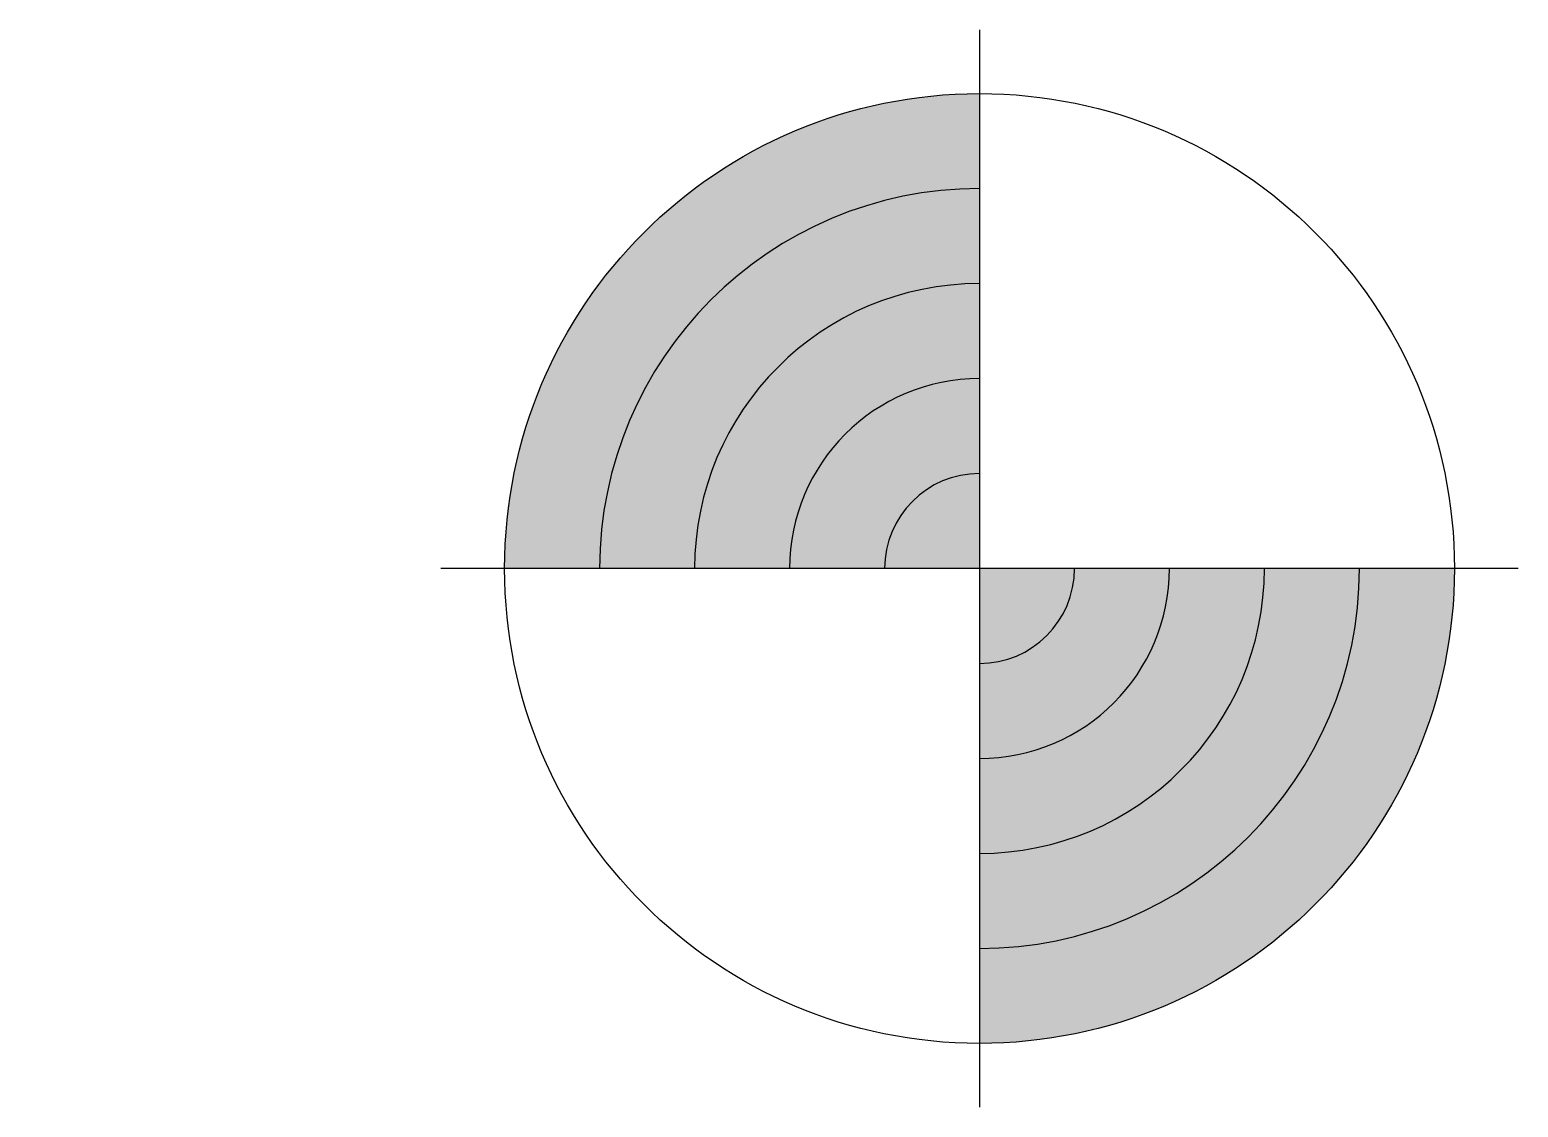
# Model space of a CAD drawing. Header units: feet. Extents: x -1 to 0.57, y -0.57 to 0.57.
import ezdxf

# ---------------------------------------------------------------- set-up
doc = ezdxf.new("R2010")
doc.units = ezdxf.units.FT
doc.header["$MEASUREMENT"] = 0

msp = doc.modelspace()

# ---------------------------------------------------------------- linework, layer by layer
for p, q in [((0, 0.5672, 1.0001), (0, -0.5672, 1.0001)), ((0.5672, 0, 1.0001), (-0.5672, 0, 1.0001))]:
    msp.add_line(p, q)
at = {"const_width": 1}
msp.add_lwpolyline([(-0.5, 0), (-0.5, 0, 1)], format="xyb", dxfattribs=at)
at = {"const_width": 0.5, "elevation": 1.0001}
for points in [[(0, 0.25, 0.414214), (-0.25, 0, 1)], [(0, -0.25, 0.414214), (0.25, 0, 1)]]:
    msp.add_lwpolyline(points, format="xyb", dxfattribs=at)
msp.add_circle((0, 0, 1), 0.5)
for radius, start, end in [(0.4, 90, 180), (0.3, 90, 180), (0.2, 90, 180), (0.1, 90, 180), (0.1, 270, 0), (0.2, 270, 0), (0.3, 270, 0), (0.4, 270, 0)]:
    msp.add_arc((0, 0, 1.0001), radius, start, end)
at = {"layer": 'Defpoints'}
for p in [(0, 0, 0.0001), (0, 0)]:
    msp.add_point(p, dxfattribs=at)

doc.saveas('drawing.dxf')
